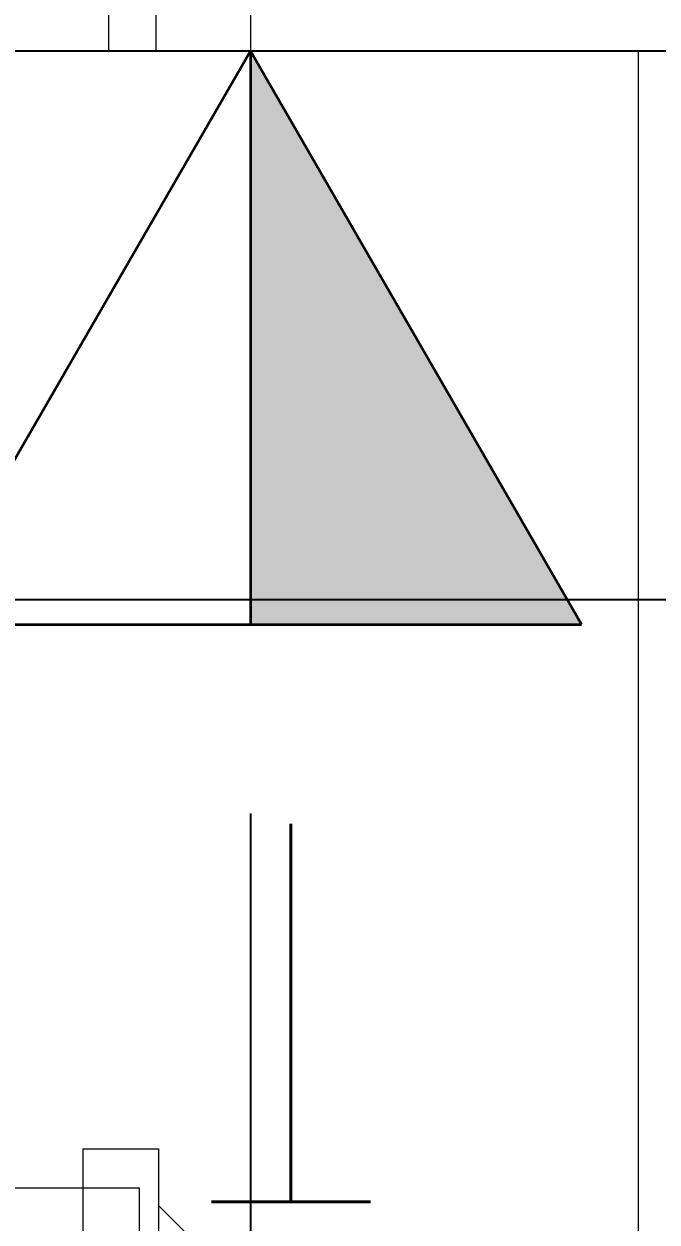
# Model space of a CAD drawing. Extents: x -560814 to 57327, y -29287 to 19916.
# Drawn here: x 40031 to 40366, y -3429 to -2796 of the extents above; entities that cross this region are included whole.
import ezdxf

# ---------------------------------------------------------------- set-up
doc = ezdxf.new("R2010")
doc.units = 0
doc.header["$LTSCALE"] = 0.25
doc.linetypes.add('DASHDOT', pattern=[25.4, 12.7, -6.35, 0, -6.35])
for name, color, linetype, lineweight in [('01-First Floor$0$Aluminum', 251, 'Continuous', 5), ('01-First Floor$0$LOADING', 253, 'Continuous', 5), ('01-First Floor$0$NEW Wall', 166, 'Continuous', 5), ('01-First Floor$0$Walls', 251, 'Continuous', 5), ('E-LITE-CLNG-CNDT', 6, 'DASHDOT', 35), ('T-DATA-DEVC-TYPE', 2, 'Continuous', 25), ('T-DATA-DIM', 251, 'DASHDOT', 25), ('T-DATA-WALL @ 100', 33, 'Continuous', 35)]:
    doc.layers.add(name, color=color, linetype=linetype, lineweight=lineweight)
doc.layers.add('01-First Floor$0$FALSE CEILING', color=251, linetype='Continuous')
doc.styles.add('DC_SIMPLEX', font='SIMPLEX.shx', dxfattribs={"width": 0.7})
doc.dimstyles.new('DevCad-MM', dxfattribs={"dimscale": 0.01, "dimtxt": 2, "dimasz": 2, "dimexe": 1, "dimexo": 1, "dimgap": 0.6, "dimtad": 1, "dimdec": 0, "dimrnd": 10, "dimzin": 1, "dimdsep": 46, "dimtxsty": 'DC_SIMPLEX', "dimblk1": 'OBLIQUE', "dimblk2": 'OBLIQUE', "dimsah": 1, "dimcen": 3, "dimclrd": 256, "dimclre": 256, "dimclrt": 45, "dimadec": 0, "dimazin": 0, "dimtfac": 1, "dimtdec": 0, "dimtix": 1, "dimtmove": 2, "dimatfit": 2, "dimldrblk": 'OBLIQUE', "dimfxl": 1, "dimtolj": 1, "dimtzin": 0, "dimarcsym": 0})

# ---------------------------------------------------------------- blocks, each defined once
blk = doc.blocks.new('*U42')
blk.add_hatch(color=254).paths.add_polyline_path([(1.75, 3.0308), (0.0003, 3.0309), (0, 0)])
blk.add_line((0, 0), (0.0003, 3.0309))
blk.add_lwpolyline([(1.75, 3.0308), (0, 0), (-1.75, 3.0311)], close=True)
at = {"layer": 'T-DATA-DEVC-TYPE', "style": 'DC_SIMPLEX', "width": 0.7, "flags": 8}
blk.add_attdef('DC_TYPE', (2.6822, 5.6339), '', height=2, rotation=360, dxfattribs=at)
blk = doc.blocks.new('01-First Floor$0$ITCWLS1-P')
at = {"layer": '01-First Floor$0$LOADING'}
for p, q in [((-0.26509, 0.43, 0), (-0.30509, 0.43, 0)), ((-0.30509, 0.43, 0), (-0.30509, 0.02, 0)), ((-0.26509, 0.43, 0), (-0.26509, 0.02, 0)), ((-0.197, 0.40939), (-0.295, 0.40939)), ((-0.295, 0.02639), (-0.295, 0.40939)), ((-0.32509, 0.38, 0), (-0.30509, 0.4, 0))]:
    blk.add_line(p, q, dxfattribs=at)
blk = doc.blocks.new('*X521')
at = {"color": 0}
for p, q in [((13, 1), (13, 1)), ((13, 1), (13, 1)), ((13, 1), (13, 1)), ((13, 1), (13, 1)), ((13, 1), (13, 1)), ((13, 1), (13, 1)), ((13, 1), (13, 1)), ((13, 1), (13, 1)), ((13, 1), (13, 1)), ((13, 1), (13, 1)), ((13, 1), (13, 1)), ((13, 1), (13, 1)), ((13, 1), (13, 1)), ((13, 1), (13, 1)), ((13, 1), (13, 1)), ((13, 1), (14, 1)), ((13, 1), (14, 1)), ((13, 1), (14, 1)), ((13, 1), (13, 1)), ((13, 1), (13, 1)), ((13, 1), (13, 1)), ((13, 1), (13, 1)), ((13, 1), (13, 1)), ((13, 1), (13, 1)), ((13, 1), (13, 1)), ((13, 1), (13, 1)), ((13, 1), (13, 1)), ((13, 1), (13, 1)), ((13, 1), (13, 1)), ((13, 1), (13, 1)), ((13, 1), (13, 1)), ((13, 1), (13, 1)), ((13, 1), (13, 1)), ((13, 1), (13, 1)), ((13, 1), (13, 1)), ((13, 1), (13, 1)), ((13, 1), (13, 1)), ((13, 1), (13, 1)), ((13, 1), (13, 1)), ((13, 1), (13, 1)), ((13, 1), (13, 1)), ((13, 1), (13, 1)), ((13, 1), (13, 1)), ((13, 1), (13, 1)), ((13, 1), (13, 1)), ((13, 1), (13, 1)), ((13, 1), (13, 1)), ((13, 1), (13, 1)), ((13, 1), (13, 1)), ((13, 1), (13, 1)), ((13, 1), (13, 1)), ((13, 1), (13, 1)), ((13, 1), (13, 1)), ((13, 1), (13, 1)), ((13, 1), (13, 1)), ((13, 1), (13, 1)), ((13, 1), (13, 1)), ((13, 1), (13, 1)), ((13, 1), (13, 1)), ((13, 1), (13, 1)), ((13, 1), (13, 1)), ((13, 1), (13, 1)), ((13, 1), (13, 1)), ((13, 1), (13, 1)), ((13, 1), (13, 1)), ((13, 1), (13, 1)), ((13, 1), (13, 1)), ((13, 1), (13, 1)), ((13, 1), (13, 1)), ((13, 1), (13, 1)), ((13, 1), (13, 1)), ((13, 1), (13, 1)), ((13, 1), (13, 1)), ((13, 1), (13, 1)), ((13, 1), (13, 1)), ((13, 1), (13, 1)), ((13, 1), (13, 1)), ((13, 1), (13, 1)), ((13, 1), (13, 1)), ((13, 1), (13, 1)), ((13, 1), (13, 1)), ((13, 1), (13, 1)), ((13, 1), (13, 1)), ((13, 1), (13, 1)), ((13, 1), (13, 1)), ((13, 1), (13, 1)), ((13, 1), (13, 1)), ((13, 1), (13, 1)), ((13, 1), (13, 1)), ((13, 1), (13, 1)), ((13, 1), (13, 1)), ((13, 1), (13, 1)), ((13, 1), (13, 1)), ((13, 1), (13, 1)), ((13, 1), (13, 1)), ((13, 1), (13, 1)), ((13, 1), (13, 1)), ((13, 1), (13, 1)), ((13, 1), (13, 1)), ((13, 1), (13, 1)), ((13, 1), (13, 1)), ((13, 1), (13, 1)), ((13, 1), (13, 1)), ((13, 1), (13, 1)), ((13, 1), (13, 1)), ((13, 1), (13, 1)), ((13, 1), (13, 1)), ((13, 1), (13, 1)), ((13, 1), (13, 1)), ((13, 1), (13, 1)), ((13, 1), (13, 1)), ((13, 1), (13, 1)), ((13, 1), (13, 1)), ((13, 1), (13, 1)), ((13, 1), (13, 1)), ((13, 1), (13, 1)), ((13, 1), (13, 1)), ((13, 1), (13, 1)), ((13, 1), (13, 1)), ((13, 1), (13, 1)), ((13, 1), (13, 1)), ((13, 1), (13, 1)), ((13, 1), (13, 1)), ((13, 1), (14, 1)), ((13, 0), (13, 0)), ((13, 0), (13, 0)), ((13, 0), (13, 0)), ((13, 0), (13, 0)), ((13, 0), (13, 0)), ((13, 0), (13, 0)), ((13, 0), (13, 0)), ((13, 0), (13, 0)), ((13, 0), (13, 0)), ((13, 0), (13, 0)), ((13, 0), (13, 0)), ((13, 0), (13, 0)), ((13, 0), (13, 0)), ((13, 0), (13, 0)), ((13, 0), (13, 0)), ((13, 0), (13, 0)), ((13, 0), (13, 0)), ((13, 0), (13, 0)), ((13, 0), (13, 0)), ((13, 0), (13, 0)), ((13, 0), (13, 0)), ((13, 0), (13, 0)), ((13, 0), (13, 0)), ((13, 0), (13, 0)), ((13, 0), (13, 0)), ((13, 0), (13, 0)), ((13, 0), (13, 0)), ((13, 0), (13, 0)), ((13, 0), (13, 0)), ((13, 0), (13, 0)), ((13, 0), (13, 0)), ((13, 0), (13, 0)), ((13, 0), (13, 0)), ((13, 0), (13, 0)), ((13, 0), (13, 0)), ((13, 0), (13, 0)), ((13, 0), (13, 0)), ((13, 0), (13, 0)), ((13, 0), (13, 0)), ((13, 0), (13, 0)), ((13, 0), (13, 0)), ((13, 0), (13, 0)), ((13, 0), (13, 0)), ((13, 0), (13, 0)), ((13, 0), (13, 0)), ((13, 0), (13, 0)), ((13, 0), (13, 0)), ((13, 0), (13, 0)), ((13, 0), (14, 0)), ((13, 0), (14, 0)), ((13, 0), (13, 0)), ((13, 0), (14, 0)), ((14, 1), (14, 1)), ((14, 1), (14, 1)), ((14, 1), (14, 1)), ((14, 1), (14, 1)), ((14, 1), (14, 1)), ((14, 1), (14, 1)), ((14, 1), (14, 1)), ((14, 1), (14, 1)), ((14, 1), (14, 1)), ((14, 1), (14, 1)), ((14, 1), (14, 1)), ((14, 1), (14, 1)), ((14, 1), (14, 1)), ((14, 1), (14, 1)), ((14, 1), (14, 1)), ((14, 1), (14, 1)), ((14, 1), (14, 1)), ((14, 1), (14, 1)), ((14, 1), (14, 1)), ((14, 1), (14, 1)), ((14, 1), (14, 1)), ((14, 1), (14, 1)), ((14, 1), (14, 1)), ((14, 1), (14, 1)), ((14, 1), (14, 1)), ((14, 1), (14, 1)), ((14, 1), (14, 1)), ((14, 1), (14, 1)), ((14, 1), (14, 1)), ((14, 1), (14, 1)), ((14, 1), (14, 1)), ((14, 1), (14, 1)), ((14, 1), (14, 1)), ((14, 1), (14, 1)), ((14, 1), (14, 1)), ((14, 1), (14, 1)), ((14, 1), (14, 1)), ((14, 1), (14, 1)), ((14, 1), (14, 1)), ((14, 1), (14, 1)), ((14, 1), (14, 1)), ((14, 1), (14, 1)), ((14, 1), (14, 1)), ((14, 1), (14, 1)), ((14, 1), (14, 1)), ((14, 1), (14, 1)), ((14, 1), (14, 1)), ((14, 1), (14, 1)), ((14, 1), (14, 1)), ((14, 1), (14, 1)), ((14, 1), (14, 1)), ((14, 1), (14, 1)), ((14, 1), (14, 1)), ((14, 1), (14, 1)), ((14, 1), (14, 1)), ((14, 1), (14, 1)), ((14, 1), (14, 1)), ((14, 1), (14, 1)), ((14, 1), (14, 1)), ((14, 1), (14, 1)), ((14, 1), (14, 1)), ((14, 1), (14, 1)), ((14, 1), (14, 1)), ((14, 1), (14, 1)), ((14, 1), (14, 1)), ((14, 1), (14, 1)), ((14, 1), (14, 1)), ((14, 1), (14, 1)), ((14, 1), (14, 1)), ((14, 1), (14, 1)), ((14, 1), (14, 1)), ((14, 1), (14, 1)), ((14, 1), (14, 1)), ((14, 1), (14, 1)), ((14, 1), (14, 1)), ((14, 1), (14, 1)), ((14, 1), (14, 1)), ((14, 1), (14, 1)), ((14, 1), (14, 1)), ((14, 1), (14, 1)), ((14, 1), (14, 1)), ((14, 1), (14, 1)), ((14, 1), (14, 1)), ((14, 1), (14, 1)), ((14, 1), (14, 1)), ((14, 1), (14, 1)), ((14, 1), (14, 1)), ((14, 1), (14, 1)), ((14, 1), (14, 1)), ((14, 1), (14, 1)), ((14, 1), (14, 1)), ((14, 1), (14, 1)), ((14, 1), (14, 1)), ((14, 1), (14, 1)), ((14, 0), (14, 0)), ((14, 0), (14, 0)), ((14, 0), (14, 0)), ((14, 0), (14, 0)), ((14, 0), (14, 0)), ((14, 0), (14, 0)), ((14, 0), (14, 0)), ((14, 0), (14, 0)), ((14, 0), (14, 0)), ((14, 0), (14, 0)), ((14, 0), (14, 0)), ((14, 0), (14, 0)), ((14, 0), (14, 0)), ((14, 0), (14, 0)), ((14, 0), (14, 0)), ((14, 0), (14, 0)), ((14, 0), (14, 0)), ((14, 0), (14, 0)), ((14, 0), (14, 0)), ((14, 0), (14, 0)), ((14, 0), (14, 0)), ((14, 0), (14, 0)), ((14, 0), (14, 0)), ((14, 0), (14, 0)), ((14, 0), (14, 0)), ((14, 0), (14, 0)), ((14, 0), (14, 0)), ((14, 0), (14, 0)), ((14, 0), (14, 0)), ((14, 0), (14, 0)), ((14, 0), (14, 0)), ((14, 0), (14, 0)), ((14, 0), (14, 0)), ((14, 0), (14, 0)), ((14, 0), (14, 0)), ((14, 0), (14, 0)), ((14, 0), (14, 0)), ((14, 0), (14, 0)), ((14, 0), (14, 0)), ((14, 0), (14, 0)), ((14, 0), (14, 0)), ((14, 0), (14, 0)), ((14, 0), (14, 0)), ((14, 0), (14, 0)), ((14, 0), (14, 0)), ((14, 0), (14, 0)), ((14, 0), (14, 0)), ((14, 0), (14, 0)), ((13, 0), (13, 0)), ((13, 0), (14, 0)), ((13, 0), (13, 0)), ((13, 0), (14, 0)), ((13, 0), (13, 0)), ((13, 0), (14, 0)), ((13, 0), (13, 0)), ((13, 0), (13, 0)), ((13, 0), (13, 0)), ((13, 0), (13, 0)), ((13, 0), (14, 0)), ((13, 0), (13, 0)), ((13, 0), (14, 0)), ((13, 0), (13, 0)), ((13, 0), (14, 0)), ((13, 0), (13, 0)), ((13, 0), (14, 0)), ((13, 0), (13, 0)), ((13, 0), (14, 0)), ((13, 0), (13, 0)), ((13, 0), (14, 0)), ((13, 0), (13, 0)), ((13, 0), (14, 0)), ((13, 0), (13, 0)), ((13, 0), (13, 0)), ((13, 0), (13, 0)), ((13, 0), (14, 0)), ((13, 0), (13, 0)), ((13, 0), (14, 0)), ((13, 0), (13, 0)), ((13, 0), (14, 0)), ((13, 0), (13, 0)), ((13, 0), (14, 0)), ((13, 0), (13, 0)), ((13, 0), (13, 0)), ((13, 0), (13, 0)), ((13, 0), (13, 0)), ((13, 0), (13, 0)), ((13, 0), (13, 0)), ((13, 0), (13, 0)), ((13, 0), (13, 0)), ((13, 0), (13, 0)), ((13, 0), (13, 0)), ((13, 0), (13, 0)), ((13, 0), (13, 0)), ((13, 0), (13, 0)), ((13, 0), (13, 0)), ((13, 0), (13, 0)), ((13, 0), (13, 0)), ((13, 0), (13, 0)), ((13, 0), (13, 0)), ((13, 0), (13, 0)), ((13, 0), (13, 0)), ((13, 0), (13, 0)), ((13, 0), (13, 0)), ((13, 0), (13, 0)), ((13, 0), (13, 0)), ((13, 0), (13, 0)), ((13, 0), (13, 0)), ((13, 0), (13, 0)), ((13, 0), (13, 0)), ((13, 0), (13, 0)), ((13, 0), (13, 0)), ((13, 0), (13, 0)), ((13, -1), (13, -1)), ((13, -1), (13, -1)), ((13, -1), (13, -1)), ((13, -1), (13, -1)), ((13, -1), (13, -1)), ((13, -1), (14, -1)), ((13, -1), (13, -1)), ((14, 0), (14, 0)), ((14, 0), (14, 0)), ((14, 0), (14, 0)), ((14, 0), (14, 0)), ((14, 0), (14, 0)), ((14, 0), (14, 0)), ((14, 0), (14, 0)), ((14, 0), (14, 0)), ((14, 0), (14, 0)), ((14, 0), (14, 0)), ((14, 0), (14, 0)), ((14, 0), (14, 0)), ((14, 0), (14, 0)), ((14, 0), (14, 0)), ((14, 0), (14, 0)), ((13, 0), (14, 0)), ((14, 0), (14, 0)), ((14, 0), (14, 0)), ((14, 0), (14, 0)), ((14, 0), (14, 0)), ((14, 0), (14, 0)), ((14, 0), (14, 0)), ((14, 0), (14, 0)), ((14, 0), (14, 0)), ((14, 0), (14, 0)), ((14, 0), (14, 0)), ((14, 0), (14, 0)), ((14, 0), (14, 0)), ((14, 0), (14, 0)), ((14, 0), (14, 0)), ((14, 0), (14, 0)), ((14, 0), (14, 0)), ((14, 0), (14, 0)), ((14, 0), (14, 0)), ((14, 0), (14, 0)), ((14, 0), (14, 0)), ((14, 0), (14, 0)), ((14, 0), (14, 0)), ((14, 0), (14, 0)), ((14, 0), (14, 0)), ((14, 0), (14, 0)), ((14, 0), (14, 0)), ((14, 0), (14, 0)), ((14, 0), (14, 0)), ((14, 0), (14, 0)), ((14, 0), (14, 0)), ((14, 0), (14, 0)), ((14, 0), (14, 0)), ((14, 0), (14, 0)), ((14, 0), (14, 0)), ((14, -1), (14, -1)), ((14, -1), (14, -1)), ((14, -1), (14, -1)), ((14, -1), (14, -1)), ((14, -1), (14, -1))]:
    blk.add_line(p, q, dxfattribs=at)
blk = doc.blocks.new('*X520')
at = {"color": 0}
for p, q in [((5, 3), (5, 3)), ((5, 3), (5, 3)), ((5, 3), (5, 3)), ((5, 3), (5, 3)), ((5, 3), (5, 3)), ((5, 3), (5, 3)), ((5, 3), (5, 3)), ((5, 3), (5, 3)), ((5, 3), (5, 3)), ((5, 3), (5, 3)), ((5, 3), (5, 3)), ((5, 3), (5, 3)), ((5, 3), (5, 3)), ((5, 3), (5, 3)), ((5, 3), (5, 3)), ((5, 3), (5, 3)), ((5, 3), (5, 3)), ((5, 3), (5, 3)), ((5, 3), (5, 3)), ((5, 3), (5, 3)), ((5, 3), (5, 3)), ((5, 3), (5, 3)), ((5, 3), (5, 3)), ((5, 3), (5, 3)), ((5, 3), (5, 3)), ((5, 3), (5, 3)), ((5, 3), (5, 3)), ((5, 3), (5, 3)), ((5, 3), (5, 3)), ((5, 3), (5, 3)), ((5, 3), (5, 3)), ((5, 3), (5, 3)), ((5, 3), (5, 3)), ((5, 3), (5, 3)), ((5, 3), (5, 3)), ((5, 3), (5, 3)), ((5, 3), (5, 3)), ((5, 3), (5, 3)), ((5, 3), (5, 3)), ((5, 3), (5, 3)), ((5, 3), (5, 3)), ((5, 3), (5, 3)), ((5, 3), (5, 3)), ((5, 3), (5, 3)), ((5, 3), (5, 3)), ((5, 3), (5, 3)), ((5, 3), (5, 3)), ((5, 3), (5, 3)), ((5, 3), (5, 3)), ((5, 3), (5, 3)), ((5, 3), (5, 3)), ((5, 3), (5, 3)), ((5, 3), (5, 3)), ((5, 3), (5, 3)), ((5, 3), (5, 3)), ((5, 3), (5, 3)), ((5, 3), (5, 3)), ((5, 3), (5, 3)), ((5, 3), (5, 3)), ((5, 3), (5, 3)), ((5, 3), (5, 3)), ((5, 3), (5, 3)), ((5, 3), (5, 3)), ((5, 3), (5, 3)), ((5, 3), (5, 3)), ((5, 3), (5, 3)), ((6, 3), (5, 3)), ((5, 3), (5, 3)), ((6, 3), (5, 3)), ((5, 3), (5, 3)), ((6, 3), (5, 3)), ((5, 3), (5, 3)), ((6, 3), (5, 3)), ((5, 3), (5, 3)), ((5, 3), (5, 3)), ((5, 3), (5, 3)), ((5, 3), (5, 3)), ((5, 3), (5, 3)), ((5, 3), (5, 3)), ((5, 3), (5, 3)), ((5, 3), (5, 3)), ((5, 3), (5, 3)), ((5, 3), (5, 3)), ((5, 3), (5, 3)), ((5, 3), (5, 3)), ((5, 3), (5, 3)), ((5, 3), (5, 3)), ((5, 3), (5, 3)), ((5, 3), (5, 3)), ((5, 3), (5, 3)), ((5, 3), (5, 3)), ((5, 3), (5, 3)), ((5, 3), (5, 3)), ((5, 3), (5, 3)), ((5, 3), (5, 3)), ((5, 3), (5, 3)), ((6, 3), (6, 3)), ((6, 3), (6, 3)), ((6, 3), (6, 3)), ((6, 3), (6, 3)), ((6, 3), (6, 3)), ((6, 3), (6, 3)), ((6, 3), (6, 3)), ((6, 3), (6, 3)), ((6, 3), (6, 3)), ((6, 3), (6, 3)), ((6, 3), (6, 3)), ((6, 3), (6, 3)), ((6, 3), (6, 3)), ((6, 3), (6, 3)), ((6, 3), (6, 3)), ((6, 3), (6, 3)), ((6, 3), (6, 3)), ((6, 3), (6, 3)), ((6, 3), (6, 3)), ((6, 3), (6, 3)), ((6, 3), (6, 3)), ((6, 3), (6, 3)), ((6, 3), (6, 3)), ((6, 3), (6, 3)), ((6, 3), (6, 3)), ((6, 3), (6, 3)), ((6, 3), (6, 3)), ((6, 3), (6, 3)), ((6, 3), (6, 3)), ((6, 3), (6, 3)), ((6, 3), (6, 3)), ((6, 3), (6, 3)), ((6, 3), (6, 3)), ((6, 3), (6, 3)), ((6, 3), (6, 3)), ((6, 3), (6, 3)), ((6, 3), (6, 3)), ((6, 3), (6, 3)), ((6, 3), (6, 3)), ((6, 3), (6, 3)), ((6, 3), (6, 3)), ((6, 3), (6, 3)), ((6, 3), (6, 3)), ((6, 3), (6, 3)), ((6, 3), (6, 3)), ((6, 3), (6, 3)), ((6, 3), (6, 3)), ((6, 3), (6, 3)), ((6, 3), (6, 3)), ((6, 3), (6, 3)), ((6, 3), (6, 3)), ((6, 3), (6, 3)), ((6, 3), (6, 3)), ((6, 3), (6, 3)), ((6, 3), (6, 3)), ((6, 3), (6, 3)), ((6, 3), (6, 3)), ((6, 3), (6, 3)), ((6, 3), (6, 3)), ((6, 3), (6, 3)), ((6, 3), (6, 3)), ((6, 3), (6, 3)), ((6, 3), (6, 3)), ((6, 3), (6, 3)), ((6, 3), (6, 3)), ((6, 3), (6, 3)), ((6, 3), (6, 3)), ((6, 3), (6, 3)), ((6, 3), (6, 3)), ((6, 3), (6, 3)), ((6, 3), (6, 3)), ((6, 3), (6, 3)), ((6, 3), (6, 3)), ((6, 3), (6, 3)), ((6, 3), (6, 3)), ((6, 3), (6, 3)), ((6, 3), (6, 3)), ((6, 3), (6, 3)), ((6, 3), (6, 3)), ((6, 3), (6, 3)), ((6, 3), (6, 3)), ((6, 3), (6, 3)), ((6, 3), (6, 3)), ((6, 3), (6, 3)), ((6, 3), (6, 3)), ((6, 3), (6, 3)), ((6, 3), (6, 3)), ((6, 3), (6, 3)), ((6, 3), (6, 3)), ((6, 3), (6, 3)), ((6, 3), (6, 3)), ((6, 3), (6, 3)), ((6, 3), (6, 3)), ((6, 3), (6, 3)), ((6, 3), (6, 3)), ((6, 3), (6, 3)), ((6, 3), (6, 3)), ((6, 3), (6, 3)), ((6, 3), (6, 3)), ((6, 3), (6, 3)), ((6, 3), (6, 3)), ((6, 3), (6, 3)), ((6, 3), (6, 3)), ((6, 3), (6, 3)), ((6, 3), (6, 3)), ((6, 3), (6, 3)), ((6, 3), (6, 3)), ((6, 3), (6, 3)), ((6, 3), (6, 3)), ((6, 3), (6, 3)), ((6, 3), (6, 3)), ((6, 3), (6, 3)), ((6, 3), (6, 3)), ((6, 3), (6, 3)), ((6, 3), (6, 3)), ((6, 3), (6, 3)), ((6, 3), (6, 3)), ((6, 3), (6, 3)), ((6, 3), (6, 3)), ((6, 3), (6, 3)), ((6, 3), (6, 3)), ((6, 3), (6, 3)), ((6, 3), (6, 3)), ((6, 3), (6, 3)), ((6, 3), (6, 3)), ((6, 3), (6, 3)), ((6, 3), (6, 3)), ((6, 3), (6, 3)), ((6, 3), (6, 3)), ((6, 3), (6, 3)), ((6, 3), (6, 3)), ((6, 3), (6, 3)), ((6, 3), (6, 3)), ((6, 3), (6, 3)), ((6, 3), (6, 3)), ((6, 3), (6, 3)), ((6, 3), (6, 3)), ((6, 3), (6, 3)), ((6, 3), (6, 3)), ((6, 3), (6, 3)), ((6, 3), (6, 3)), ((6, 3), (6, 3)), ((6, 3), (6, 3)), ((6, 3), (6, 3)), ((6, 3), (6, 3)), ((6, 3), (6, 3)), ((6, 3), (6, 3)), ((6, 3), (6, 3)), ((6, 3), (6, 3)), ((6, 3), (6, 3)), ((6, 3), (6, 3)), ((6, 3), (6, 3)), ((6, 3), (6, 3)), ((6, 3), (6, 3)), ((6, 3), (6, 3)), ((6, 3), (6, 3)), ((6, 3), (6, 3)), ((6, 3), (6, 3)), ((6, 3), (6, 3)), ((6, 3), (6, 3)), ((6, 3), (6, 3)), ((6, 3), (6, 3)), ((6, 3), (6, 3)), ((6, 3), (6, 3)), ((6, 3), (6, 3)), ((6, 3), (6, 3)), ((6, 3), (6, 3)), ((6, 3), (6, 3)), ((6, 3), (6, 3)), ((6, 3), (6, 3)), ((6, 3), (6, 3)), ((6, 3), (6, 3)), ((6, 3), (6, 3)), ((6, 3), (6, 3)), ((6, 3), (6, 3)), ((6, 3), (6, 3)), ((6, 3), (6, 3)), ((6, 3), (6, 3)), ((6, 3), (6, 3)), ((6, 3), (6, 3)), ((6, 3), (6, 3)), ((6, 3), (6, 3)), ((6, 3), (6, 3)), ((6, 3), (6, 3)), ((6, 3), (6, 3)), ((6, 3), (6, 3)), ((6, 3), (6, 3)), ((6, 3), (6, 3)), ((6, 3), (6, 3)), ((6, 3), (6, 3)), ((6, 3), (6, 3)), ((6, 3), (6, 3)), ((6, 3), (6, 3)), ((6, 3), (6, 3)), ((6, 3), (6, 3)), ((6, 3), (6, 3)), ((6, 3), (6, 3)), ((6, 3), (6, 3)), ((6, 3), (6, 3)), ((6, 3), (6, 3)), ((6, 3), (6, 3)), ((6, 3), (6, 3)), ((6, 3), (6, 3)), ((6, 3), (6, 3)), ((6, 3), (5, 3)), ((6, 3), (5, 3)), ((6, 3), (5, 3)), ((6, 3), (5, 3)), ((6, 3), (5, 3)), ((6, 3), (6, 3)), ((6, 3), (6, 3)), ((6, 3), (6, 3)), ((6, 3), (6, 3)), ((6, 3), (6, 3)), ((6, 3), (6, 3)), ((6, 3), (6, 3)), ((6, 3), (6, 3)), ((6, 3), (6, 3)), ((6, 3), (6, 3)), ((6, 3), (6, 3)), ((6, 3), (6, 3)), ((6, 3), (6, 3)), ((6, 3), (6, 3)), ((6, 3), (6, 3)), ((6, 3), (6, 3)), ((6, 3), (6, 3)), ((6, 3), (6, 3)), ((6, 3), (6, 3)), ((6, 3), (6, 3)), ((6, 3), (6, 3)), ((6, 3), (6, 3)), ((6, 3), (6, 3)), ((6, 3), (6, 3)), ((6, 3), (6, 3)), ((6, 3), (6, 3)), ((6, 3), (6, 3)), ((6, 3), (6, 3)), ((6, 3), (6, 3)), ((6, 3), (6, 3)), ((6, 3), (6, 3)), ((6, 3), (6, 3)), ((6, 3), (6, 3)), ((6, 3), (6, 3)), ((6, 3), (6, 3)), ((6, 3), (6, 3)), ((6, 3), (6, 3)), ((6, 3), (6, 3)), ((6, 3), (6, 3)), ((6, 3), (6, 3)), ((6, 3), (6, 3)), ((6, 3), (6, 3)), ((6, 3), (6, 3)), ((6, 3), (6, 3)), ((6, 3), (6, 3)), ((6, 3), (6, 3)), ((6, 3), (6, 3)), ((6, 3), (6, 3)), ((6, 3), (6, 3)), ((6, 3), (6, 3)), ((6, 3), (6, 3)), ((6, 3), (6, 3)), ((6, 3), (6, 3)), ((6, 3), (6, 3)), ((6, 3), (6, 3)), ((6, 3), (6, 3)), ((6, 3), (6, 3)), ((6, 3), (6, 3)), ((6, 3), (6, 3)), ((6, 3), (6, 3)), ((6, 3), (6, 3)), ((6, 3), (6, 3)), ((6, 3), (6, 3)), ((6, 3), (6, 3)), ((6, 3), (6, 3)), ((6, 3), (6, 3)), ((6, 3), (6, 3)), ((6, 3), (6, 3)), ((6, 3), (6, 3)), ((6, 3), (6, 3)), ((6, 3), (6, 3)), ((6, 3), (6, 3)), ((6, 3), (6, 3)), ((6, 3), (6, 3)), ((6, 3), (6, 3)), ((6, 3), (6, 3)), ((6, 3), (6, 3)), ((6, 3), (6, 3)), ((6, 3), (6, 3)), ((6, 3), (6, 3)), ((6, 3), (6, 3)), ((6, 3), (6, 3)), ((6, 3), (6, 3)), ((6, 3), (6, 3)), ((6, 3), (6, 3)), ((6, 3), (6, 3)), ((6, 3), (6, 3)), ((6, 3), (6, 3)), ((6, 3), (6, 3)), ((6, 3), (6, 3)), ((6, 3), (6, 3)), ((6, 3), (6, 3)), ((6, 3), (6, 3)), ((6, 3), (6, 3)), ((6, 3), (6, 3)), ((6, 3), (6, 3)), ((6, 3), (6, 3)), ((6, 3), (6, 3)), ((6, 3), (6, 3)), ((6, 3), (6, 3)), ((6, 3), (6, 3)), ((6, 3), (6, 3)), ((6, 3), (6, 3)), ((6, 3), (6, 3)), ((6, 3), (6, 3)), ((6, 3), (6, 3)), ((6, 3), (6, 3)), ((6, 3), (6, 3)), ((6, 3), (6, 3)), ((6, 3), (6, 3)), ((6, 3), (6, 3)), ((6, 3), (6, 3)), ((6, 3), (6, 3)), ((6, 3), (6, 3)), ((6, 3), (6, 3)), ((6, 3), (6, 3)), ((6, 3), (6, 3)), ((6, 3), (6, 3)), ((6, 3), (6, 3)), ((6, 3), (6, 3)), ((6, 3), (6, 3)), ((6, 3), (6, 3)), ((6, 3), (6, 3)), ((6, 3), (6, 3)), ((6, 3), (6, 3)), ((6, 3), (6, 3)), ((6, 3), (6, 3)), ((6, 3), (6, 3)), ((6, 3), (6, 3)), ((6, 3), (6, 3)), ((6, 3), (6, 3)), ((6, 3), (6, 3)), ((6, 3), (6, 3)), ((6, 3), (6, 3)), ((6, 3), (6, 3)), ((6, 3), (6, 3)), ((6, 3), (6, 3)), ((6, 3), (6, 3)), ((6, 3), (6, 3)), ((6, 3), (6, 3)), ((6, 3), (6, 3)), ((6, 3), (6, 3)), ((6, 3), (6, 3)), ((6, 3), (6, 3)), ((6, 3), (6, 3)), ((6, 3), (6, 3)), ((6, 3), (6, 3)), ((6, 3), (6, 3)), ((6, 3), (6, 3)), ((6, 3), (6, 3)), ((6, 3), (6, 3)), ((6, 3), (6, 3)), ((6, 3), (6, 3)), ((6, 3), (6, 3)), ((6, 3), (6, 3)), ((6, 3), (6, 3)), ((6, 3), (6, 3)), ((6, 3), (6, 3)), ((6, 3), (6, 3)), ((6, 3), (6, 3)), ((6, 3), (6, 3)), ((6, 3), (6, 3)), ((6, 3), (6, 3)), ((6, 3), (6, 3)), ((6, 3), (6, 3)), ((6, 3), (6, 3)), ((6, 3), (6, 3)), ((6, 3), (6, 3)), ((6, 3), (6, 3)), ((6, 3), (6, 3)), ((6, 3), (6, 3)), ((6, 3), (6, 3)), ((6, 3), (6, 3)), ((6, 3), (6, 3)), ((6, 3), (6, 3)), ((6, 3), (6, 3)), ((6, 3), (6, 3)), ((6, 3), (6, 3)), ((6, 3), (6, 3)), ((6, 3), (6, 3)), ((6, 3), (6, 3)), ((6, 3), (6, 3)), ((6, 3), (6, 3)), ((6, 3), (6, 3)), ((6, 3), (6, 3)), ((6, 3), (6, 3)), ((6, 3), (6, 3)), ((6, 3), (6, 3)), ((6, 3), (6, 3)), ((6, 3), (6, 3)), ((6, 3), (6, 3)), ((6, 3), (6, 3)), ((6, 3), (6, 3)), ((6, 3), (6, 3)), ((6, 3), (6, 3)), ((6, 3), (6, 3)), ((6, 3), (6, 3)), ((6, 3), (6, 3)), ((6, 3), (6, 3)), ((6, 3), (6, 3)), ((6, 3), (6, 3)), ((6, 3), (6, 3)), ((6, 3), (6, 3)), ((6, 3), (6, 3)), ((6, 3), (6, 3)), ((6, 3), (6, 3)), ((6, 3), (6, 3)), ((6, 3), (6, 3)), ((6, 3), (6, 3)), ((6, 3), (6, 3)), ((6, 3), (6, 3)), ((6, 3), (6, 3)), ((6, 3), (6, 3)), ((6, 3), (6, 3)), ((6, 3), (6, 3)), ((6, 3), (6, 3)), ((6, 3), (6, 3)), ((6, 3), (6, 3)), ((6, 3), (6, 3)), ((6, 3), (6, 3)), ((6, 3), (6, 3)), ((6, 3), (6, 3)), ((6, 3), (6, 3)), ((6, 3), (6, 3)), ((6, 3), (6, 3)), ((6, 3), (6, 3)), ((6, 3), (6, 3)), ((6, 3), (6, 3)), ((6, 3), (6, 3)), ((6, 3), (6, 3)), ((6, 3), (6, 3)), ((6, 3), (6, 3)), ((6, 3), (6, 3)), ((6, 3), (6, 3)), ((6, 3), (6, 3)), ((6, 3), (6, 3)), ((6, 3), (6, 3)), ((6, 3), (6, 3)), ((6, 3), (6, 3)), ((6, 3), (6, 3)), ((6, 3), (6, 3)), ((6, 3), (6, 3)), ((6, 3), (6, 3)), ((6, 3), (6, 3)), ((6, 3), (6, 3)), ((6, 3), (6, 3)), ((6, 3), (6, 3)), ((6, 3), (6, 3)), ((6, 3), (6, 3)), ((6, 3), (6, 3)), ((6, 3), (6, 3)), ((6, 3), (6, 3)), ((6, 3), (6, 3)), ((6, 3), (6, 3)), ((6, 3), (6, 3)), ((6, 3), (6, 3)), ((6, 3), (6, 3)), ((6, 3), (6, 3)), ((6, 3), (6, 3)), ((6, 3), (6, 3)), ((6, 3), (6, 3)), ((6, 3), (6, 3)), ((6, 3), (6, 3)), ((6, 3), (6, 3)), ((6, 3), (6, 3)), ((6, 3), (6, 3)), ((6, 3), (6, 3)), ((6, 3), (6, 3)), ((6, 3), (6, 3)), ((6, 3), (6, 3)), ((6, 3), (6, 3)), ((6, 3), (6, 3)), ((6, 3), (6, 3)), ((6, 3), (6, 3)), ((6, 3), (6, 3)), ((6, 3), (6, 3)), ((6, 3), (6, 3)), ((6, 3), (6, 3)), ((6, 3), (6, 3)), ((6, 3), (6, 3)), ((6, 3), (6, 3)), ((6, 3), (6, 3)), ((6, 3), (6, 3)), ((6, 3), (6, 3)), ((6, 3), (6, 3)), ((6, 3), (6, 3)), ((6, 3), (6, 3)), ((6, 3), (6, 3)), ((6, 3), (6, 3)), ((6, 3), (6, 3)), ((6, 3), (6, 3)), ((6, 3), (6, 3)), ((6, 3), (6, 3)), ((6, 3), (6, 3)), ((6, 3), (6, 3)), ((6, 3), (6, 3)), ((6, 3), (6, 3)), ((6, 3), (6, 3)), ((6, 3), (6, 3)), ((6, 3), (6, 3)), ((6, 3), (6, 3)), ((6, 3), (6, 3)), ((6, 3), (6, 3)), ((6, 3), (6, 3)), ((6, 3), (6, 3)), ((6, 3), (6, 3)), ((6, 3), (6, 3)), ((6, 3), (6, 3)), ((6, 3), (6, 3)), ((6, 3), (6, 3)), ((6, 3), (6, 3)), ((6, 3), (6, 3)), ((6, 3), (6, 3)), ((6, 3), (6, 3)), ((6, 3), (6, 3)), ((6, 3), (6, 3)), ((6, 3), (6, 3))]:
    blk.add_line(p, q, dxfattribs=at)
blk = doc.blocks.new('01-First Floor$0$GF21043-P')
at = {"color": 0}
for p, q in [((0.8, 0.75), (-0.8, 0.75)), ((0.8, 0), (0.8, 0.75))]:
    blk.add_line(p, q, dxfattribs=at)
for points in [[(0.8, 0.75), (0.8, 0.75), (0.8, 0.75), (0.8, 0.75), (0.8, 0.75), (0.8, 0.75), (0.8, 0.75), (0.8, 0.75), (0.8, 0.75), (0.8, 0.75), (0.8, 0.75), (0.8, 0.75), (0.8, 0.75), (0.8, 0.75), (0.8, 0.75), (0.8, 0.75), (0.8, 0.75), (0.8, 0.75), (0.8, 0.75), (0.8, 0.75), (0.8, 0.75), (0.8, 0.75), (0.8, 0.75), (0.8, 0.75), (0.8, 0.75), (0.8, 0.75), (0.8, 0.75), (0.8, 0.75), (0.8, 0.75), (0.8, 0.75), (0.8, 0.75), (0.8, 0.75), (0.8, 0.75), (0.8, 0.75), (0.8, 0.75), (0.8, 0.75), (0.8, 0.75), (0.8, 0.75), (0.8, 0.75), (0.8, 0.75), (0.8, 0.75), (0.8, 0.75), (0.8, 0.75), (0.8, 0.75), (0.8, 0.75), (0.8, 0.75), (0.8, 0.75), (0.8, 0.75), (0.8, 0.75), (0.8, 0.75), (0.8, 0.75), (0.8, 0.75), (0.8, 0.75), (0.8, 0.75), (0.8, 0.75), (0.8, 0.75), (0.8, 0.75), (0.8, 0.75), (0.8, 0.75), (0.8, 0.75), (0.8, 0.75), (0.8, 0.75), (0.8, 0.75), (0.8, 0.75), (0.8, 0.75), (0.8, 0.75), (0.8, 0.75), (0.8, 0.75), (0.8, 0.75), (0.8, 0.75), (0.8, 0.75), (0.8, 0.75), (0.8, 0.75), (0.8, 0.75), (0.8, 0.75), (0.8, 0.75), (0.8, 0.75), (0.8, 0.75), (0.8, 0.75), (0.8, 0.75), (0.8, 0.75), (0.8, 0.75), (0.8, 0.75), (0.8, 0.75), (0.8, 0.75), (0.8, 0.75), (0.8, 0.75), (0.8, 0.75), (0.8, 0.75), (0.8, 0.75), (0.8, 0.75), (0.8, 0.75), (0.8, 0.75), (0.8, 0.75), (0.8, 0.75), (0.8, 0.75), (0.8, 0.75), (0.8, 0.75), (0.8, 0.75), (0.8, 0.75), (0.8, 0.75), (0.8, 0.75), (0.8, 0.75), (0.8, 0.75), (0.8, 0.75), (0.8, 0.75), (0.8, 0.75), (0.8, 0.75), (0.8, 0.75), (0.8, 0.75), (0.8, 0.75), (0.8, 0.75), (0.8, 0.75), (0.8, 0.75), (0.8, 0.75), (0.8, 0.75), (0.8, 0.75), (0.8, 0.75), (0.8, 0.75), (0.8, 0.75), (0.8, 0.75), (0.8, 0.75), (0.8, 0.75), (0.8, 0.75), (0.8, 0.75), (0.8, 0.75), (0.8, 0.75), (0.8, 0.75), (0.8, 0.75), (0.8, 0.75), (0.8, 0.75), (0.8, 0.75), (0.8, 0.75), (0.8, 0.75), (0.8, 0.75), (0.8, 0.75), (0.8, 0.75), (0.8, 0.75), (0.8, 0.75), (0.8, 0.75), (0.8, 0.75), (0.8, 0.75), (0.8, 0.75), (0.8, 0.75), (0.8, 0.75), (0.8, 0.75), (0.8, 0.75), (0.8, 0.75), (0.8, 0.75), (0.8, 0.75), (0.8, 0.75), (0.8, 0.75), (0.8, 0.75), (0.8, 0.75), (0.8, 0.75), (0.8, 0.75), (0.8, 0.75), (0.8, 0.75), (0.8, 0.75), (0.8, 0.75), (0.8, 0.75), (0.8, 0.75), (0.8, 0.75), (0.8, 0.75), (0.8, 0.75), (0.8, 0.75), (0.8, 0.75), (0.8, 0.75), (0.8, 0.75), (0.8, 0.75), (0.8, 0.75), (0.8, 0.75), (0.8, 0.75), (0.8, 0.75), (0.8, 0.75), (0.8, 0.75), (0.8, 0.75), (0.8, 0.75), (0.8, 0.75), (0.8, 0.75), (0.8, 0.75), (0.8, 0.75), (0.8, 0.75), (0.8, 0.75), (0.8, 0.75), (0.8, 0.75), (0.8, 0.75), (0.8, 0.75), (0.8, 0.75), (0.8, 0.75), (0.8, 0.75), (0.8, 0.75), (0.8, 0.75), (0.8, 0.75), (0.8, 0.75), (0.8, 0.75), (0.8, 0.75), (0.8, 0.75), (0.8, 0.75), (0.8, 0.75), (0.8, 0.75), (0.8, 0.75), (0.8, 0.75), (0.8, 0.75), (0.8, 0.75), (0.8, 0.75), (0.8, 0.75), (0.8, 0.75), (0.8, 0.75), (0.8, 0.75), (0.8, 0.75), (0.8, 0.75), (0.8, 0.75), (0.8, 0.75), (0.8, 0.75), (0.8, 0.75), (0.8, 0.75), (0.8, 0.75), (0.8, 0.75), (0.8, 0.75), (0.8, 0.75), (0.8, 0.75), (0.8, 0.75), (0.8, 0.75), (0.8, 0.75), (0.8, 0.75), (0.8, 0.75), (0.8, 0.75), (0.8, 0.75), (0.8, 0.75), (0.8, 0.75), (0.8, 0.75), (0.8, 0.75), (0.8, 0.75), (0.8, 0.75), (0.8, 0.75), (0.8, 0.75), (0.8, 0.75), (0.8, 0.75), (0.8, 0.75), (0.8, 0.75), (0.8, 0.75), (0.8, 0.75), (0.8, 0.75), (0.8, 0.75), (0.8, 0.75), (0.8, 0.75), (0.8, 0.75), (0.8, 0.75), (0.8, 0.75), (0.8, 0.75), (0.8, 0.75), (0.8, 0.75), (0.8, 0.75), (0.8, 0.75), (0.8, 0.75), (0.8, 0.75), (0.8, 0.75), (0.8, 0.75), (0.8, 0.75), (0.8, 0.75), (0.8, 0.75), (0.8, 0.75), (0.8, 0.75), (0.8, 0.75), (0.8, 0.75), (0.8, 0.75), (0.8, 0.75), (0.8, 0.75), (0.8, 0.75), (0.8, 0.75), (0.8, 0.75), (0.8, 0.75), (0.8, 0.75), (0.8, 0.75), (0.8, 0.75), (0.8, 0.75)], [(0.8, 0.75), (0.8, 0.75), (0.8, 0.75), (0.8, 0.75), (0.8, 0.75), (0.8, 0.75), (0.8, 0.75), (0.8, 0.75), (0.8, 0.75), (0.8, 0.75), (0.8, 0.75), (0.8, 0.75), (0.8, 0.75), (0.8, 0.75), (0.8, 0.75), (0.8, 0.75), (0.8, 0.75), (0.8, 0.75), (0.8, 0.75), (0.8, 0.75), (0.8, 0.75), (0.8, 0.75), (0.8, 0.75), (0.8, 0.75), (0.8, 0.75), (0.8, 0.75), (0.8, 0.75), (0.8, 0.75), (0.8, 0.75), (0.8, 0.75), (0.8, 0.75), (0.8, 0.75), (0.8, 0.75), (0.8, 0.75), (0.8, 0.75), (0.8, 0.75), (0.8, 0.75), (0.8, 0.75), (0.8, 0.75), (0.8, 0.75), (0.8, 0.75), (0.8, 0.75), (0.8, 0.75), (0.8, 0.75), (0.8, 0.75), (0.8, 0.75), (0.8, 0.75), (0.8, 0.75), (0.8, 0.75), (0.8, 0.75), (0.8, 0.75), (0.8, 0.75), (0.8, 0.75), (0.8, 0.75), (0.8, 0.75), (0.8, 0.75), (0.8, 0.75), (0.8, 0.75), (0.8, 0.75), (0.8, 0.75), (0.8, 0.75), (0.8, 0.75), (0.8, 0.75), (0.8, 0.75), (0.8, 0.75), (0.8, 0.75), (0.8, 0.75), (0.8, 0.75), (0.8, 0.75), (0.8, 0.75), (0.8, 0.75), (0.8, 0.75), (0.8, 0.75), (0.8, 0.75), (0.8, 0.75), (0.8, 0.75), (0.8, 0.75), (0.8, 0.75), (0.8, 0.75), (0.8, 0.75), (0.8, 0.75), (0.8, 0.75), (0.8, 0.75), (0.8, 0.75), (0.8, 0.75), (0.8, 0.75), (0.8, 0.75), (0.8, 0.75), (0.8, 0.75), (0.8, 0.75), (0.8, 0.75), (0.8, 0.75), (0.8, 0.75), (0.8, 0.75), (0.8, 0.75), (0.8, 0.75), (0.8, 0.75), (0.8, 0.75), (0.8, 0.75), (0.8, 0.75), (0.8, 0.75), (0.8, 0.75), (0.8, 0.75), (0.8, 0.75), (0.8, 0.75), (0.8, 0.75), (0.8, 0.75), (0.8, 0.75), (0.8, 0.75), (0.8, 0.75), (0.8, 0.75), (0.8, 0.75), (0.8, 0.75), (0.8, 0.75), (0.8, 0.75), (0.8, 0.75), (0.8, 0.75), (0.8, 0.75), (0.8, 0.75), (0.8, 0.75), (0.8, 0.75), (0.8, 0.75), (0.8, 0.75), (0.8, 0.75), (0.8, 0.75), (0.8, 0.75), (0.8, 0.75), (0.8, 0.75), (0.8, 0.75), (0.8, 0.75), (0.8, 0.75), (0.8, 0.75), (0.8, 0.75), (0.8, 0.75), (0.8, 0.75), (0.8, 0.75), (0.8, 0.75), (0.8, 0.75), (0.8, 0.75), (0.8, 0.75), (0.8, 0.75), (0.8, 0.75), (0.8, 0.75), (0.8, 0.75), (0.8, 0.75), (0.8, 0.75), (0.8, 0.75), (0.8, 0.75), (0.8, 0.75), (0.8, 0.75), (0.8, 0.75), (0.8, 0.75), (0.8, 0.75), (0.8, 0.75), (0.8, 0.75), (0.8, 0.75), (0.8, 0.75), (0.8, 0.75), (0.8, 0.75), (0.8, 0.75), (0.8, 0.75), (0.8, 0.75), (0.8, 0.75), (0.8, 0.75), (0.8, 0.75), (0.8, 0.75), (0.8, 0.75), (0.8, 0.75), (0.8, 0.75), (0.8, 0.75), (0.8, 0.75), (0.8, 0.75), (0.8, 0.75), (0.8, 0.75), (0.8, 0.75), (0.8, 0.75), (0.8, 0.75), (0.8, 0.75), (0.8, 0.75), (0.8, 0.75), (0.8, 0.75), (0.8, 0.75), (0.8, 0.75), (0.8, 0.75), (0.8, 0.75), (0.8, 0.75), (0.8, 0.75), (0.8, 0.75), (0.8, 0.75), (0.8, 0.75), (0.8, 0.75), (0.8, 0.75), (0.8, 0.75), (0.8, 0.75), (0.8, 0.75), (0.8, 0.75), (0.8, 0.75), (0.8, 0.75), (0.8, 0.75), (0.8, 0.75), (0.8, 0.75), (0.8, 0.75), (0.8, 0.75), (0.8, 0.75), (0.8, 0.75), (0.8, 0.75), (0.8, 0.75), (0.8, 0.75), (0.8, 0.75), (0.8, 0.75), (0.8, 0.75), (0.8, 0.75), (0.8, 0.75), (0.8, 0.75), (0.8, 0.75), (0.8, 0.75), (0.8, 0.75), (0.8, 0.75), (0.8, 0.75)], [(0.8, 0.75), (0.8, 0.75), (0.8, 0.75), (0.8, 0.75), (0.8, 0.75), (0.8, 0.75), (0.8, 0.75), (0.8, 0.75), (0.8, 0.75), (0.8, 0.75), (0.8, 0.75), (0.8, 0.75), (0.8, 0.75), (0.8, 0.75), (0.8, 0.75), (0.8, 0.75), (0.8, 0.75), (0.8, 0.75), (0.8, 0.75), (0.8, 0.75), (0.8, 0.75), (0.8, 0.75), (0.8, 0.75), (0.8, 0.75), (0.8, 0.75), (0.8, 0.75), (0.8, 0.75), (0.8, 0.75), (0.8, 0.75), (0.8, 0.75), (0.8, 0.75), (0.8, 0.75), (0.8, 0.75), (0.8, 0.75), (0.8, 0.75), (0.8, 0.75), (0.8, 0.75), (0.8, 0.75), (0.8, 0.75), (0.8, 0.75), (0.8, 0.75), (0.8, 0.75), (0.8, 0.75), (0.8, 0.75), (0.8, 0.75), (0.8, 0.75), (0.8, 0.75), (0.8, 0.75), (0.8, 0.75), (0.8, 0.75), (0.8, 0.75), (0.8, 0.75), (0.8, 0.75), (0.8, 0.75), (0.8, 0.75), (0.8, 0.75), (0.8, 0.75), (0.8, 0.75), (0.8, 0.75), (0.8, 0.75), (0.8, 0.75), (0.8, 0.75), (0.8, 0.75), (0.8, 0.75), (0.8, 0.75), (0.8, 0.75), (0.8, 0.75), (0.8, 0.75), (0.8, 0.75), (0.8, 0.75), (0.8, 0.75), (0.8, 0.75), (0.8, 0.75), (0.8, 0.75), (0.8, 0.75), (0.8, 0.75), (0.8, 0.75), (0.8, 0.75), (0.8, 0.75), (0.8, 0.75), (0.8, 0.75), (0.8, 0.75), (0.8, 0.75), (0.8, 0.75), (0.8, 0.75), (0.8, 0.75), (0.8, 0.75), (0.8, 0.75), (0.8, 0.75), (0.8, 0.75), (0.8, 0.75), (0.8, 0.75), (0.8, 0.75), (0.8, 0.75), (0.8, 0.75), (0.8, 0.75), (0.8, 0.75), (0.8, 0.75), (0.8, 0.75), (0.8, 0.75), (0.8, 0.75), (0.8, 0.75), (0.8, 0.75), (0.8, 0.75), (0.8, 0.75), (0.8, 0.75), (0.8, 0.75), (0.8, 0.75), (0.8, 0.75), (0.8, 0.75), (0.8, 0.75), (0.8, 0.75), (0.8, 0.75), (0.8, 0.75), (0.8, 0.75), (0.8, 0.75), (0.8, 0.75), (0.8, 0.75), (0.8, 0.75), (0.8, 0.75), (0.8, 0.75), (0.8, 0.75), (0.8, 0.75), (0.8, 0.75), (0.8, 0.75), (0.8, 0.75), (0.8, 0.75), (0.8, 0.75), (0.8, 0.75), (0.8, 0.75), (0.8, 0.75), (0.8, 0.75), (0.8, 0.75), (0.8, 0.75), (0.8, 0.75), (0.8, 0.75), (0.8, 0.75), (0.8, 0.75), (0.8, 0.75), (0.8, 0.75), (0.8, 0.75), (0.8, 0.75), (0.8, 0.75), (0.8, 0.75), (0.8, 0.75), (0.8, 0.75), (0.8, 0.75), (0.8, 0.75), (0.8, 0.75), (0.8, 0.75), (0.8, 0.75), (0.8, 0.75), (0.8, 0.75), (0.8, 0.75), (0.8, 0.75), (0.8, 0.75), (0.8, 0.75), (0.8, 0.75), (0.8, 0.75), (0.8, 0.75), (0.8, 0.75), (0.8, 0.75), (0.8, 0.75), (0.8, 0.75), (0.8, 0.75), (0.8, 0.75), (0.8, 0.75), (0.8, 0.75), (0.8, 0.75), (0.8, 0.75), (0.8, 0.75), (0.8, 0.75), (0.8, 0.75), (0.8, 0.75), (0.8, 0.75), (0.8, 0.75), (0.8, 0.75), (0.8, 0.75), (0.8, 0.75), (0.8, 0.75), (0.8, 0.75), (0.8, 0.75), (0.8, 0.75), (0.8, 0.75), (0.8, 0.75), (0.8, 0.75), (0.8, 0.75), (0.8, 0.75), (0.8, 0.75), (0.8, 0.75), (0.8, 0.75), (0.8, 0.75), (0.8, 0.75), (0.8, 0.75), (0.8, 0.75), (0.8, 0.75), (0.8, 0.75), (0.8, 0.75), (0.8, 0.75), (0.8, 0.75), (0.8, 0.75), (0.8, 0.75), (0.8, 0.75), (0.8, 0.75), (0.8, 0.75), (0.8, 0.75), (0.8, 0.75), (0.8, 0.75), (0.8, 0.75), (0.8, 0.75), (0.8, 0.75), (0.8, 0.75), (0.8, 0.75), (0.8, 0.75)]]:
    blk.add_lwpolyline(points, close=True, dxfattribs=at)
at = {"layer": '01-First Floor$0$NEW Wall', "color": 0, "linetype": 'Continuous'}
for points in [[(0.8, 0.75), (0.8, 0.75), (0.8, 0.75), (0.8, 0.75), (0.8, 0.75), (0.8, 0.75), (0.8, 0.75), (0.8, 0.75), (0.8, 0.75), (0.8, 0.75)], [(0.8, 0.75), (0.8, 0.75), (0.8, 0.75), (0.8, 0.75), (0.8, 0.75), (0.8, 0.75), (0.8, 0.75), (0.8, 0.75), (0.8, 0.75)], [(0.8, 0.75), (0.8, 0.75), (0.8, 0.75), (0.8, 0.75), (0.8, 0.75), (0.8, 0.75), (0.8, 0.75), (0.8, 0.75), (0.8, 0.75), (0.8, 0.75), (0.8, 0.75), (0.8, 0.75), (0.8, 0.75), (0.8, 0.75), (0.8, 0.75), (0.8, 0.75), (0.8, 0.75), (0.8, 0.75)], [(0.8, 0.75), (0.8, 0.75), (0.8, 0.75), (0.8, 0.75), (0.8, 0.75), (0.8, 0.75), (0.8, 0.75)], [(0.8, 0.75), (0.8, 0.75), (0.8, 0.75), (0.8, 0.75), (0.8, 0.75), (0.8, 0.75), (0.8, 0.75), (0.8, 0.75), (0.8, 0.75), (0.8, 0.75), (0.8, 0.75), (0.8, 0.75), (0.8, 0.75), (0.8, 0.75), (0.8, 0.75)], [(0.8, 0.75), (0.8, 0.75), (0.8, 0.75), (0.8, 0.75), (0.8, 0.75), (0.8, 0.75), (0.8, 0.75), (0.8, 0.75), (0.8, 0.75), (0.8, 0.75)], [(0.8, 0.75), (0.8, 0.75), (0.8, 0.75), (0.8, 0.75), (0.8, 0.75), (0.8, 0.75), (0.8, 0.75), (0.8, 0.75), (0.8, 0.75), (0.8, 0.75), (0.8, 0.75), (0.8, 0.75)], [(0.8, 0.75), (0.8, 0.75), (0.8, 0.75), (0.8, 0.75), (0.8, 0.75), (0.8, 0.75), (0.8, 0.75), (0.8, 0.75), (0.8, 0.75), (0.8, 0.75)], [(0.8, 0.75), (0.8, 0.75), (0.8, 0.75), (0.8, 0.75), (0.8, 0.75), (0.8, 0.75), (0.8, 0.75), (0.8, 0.75), (0.8, 0.75), (0.8, 0.75)], [(0.8, 0.75), (0.8, 0.75), (0.8, 0.75), (0.8, 0.75), (0.8, 0.75), (0.8, 0.75), (0.8, 0.75), (0.8, 0.75)], [(0.8, 0.75), (0.8, 0.75), (0.8, 0.75), (0.8, 0.75), (0.8, 0.75), (0.8, 0.75), (0.8, 0.75), (0.8, 0.75), (0.8, 0.75), (0.8, 0.75), (0.8, 0.75), (0.8, 0.75), (0.8, 0.75), (0.8, 0.75), (0.8, 0.75), (0.8, 0.75), (0.8, 0.75), (0.8, 0.75), (0.8, 0.75), (0.8, 0.75), (0.8, 0.75), (0.8, 0.75), (0.8, 0.75), (0.8, 0.75), (0.8, 0.75), (0.8, 0.75), (0.8, 0.75), (0.8, 0.75), (0.8, 0.75), (0.8, 0.75), (0.8, 0.75), (0.8, 0.75), (0.8, 0.75), (0.8, 0.75), (0.8, 0.75), (0.8, 0.75), (0.8, 0.75), (0.8, 0.75), (0.8, 0.75), (0.8, 0.75), (0.8, 0.75), (0.8, 0.75), (0.8, 0.75), (0.8, 0.75), (0.8, 0.75), (0.8, 0.75), (0.8, 0.75), (0.8, 0.75), (0.8, 0.75), (0.8, 0.75), (0.8, 0.75), (0.8, 0.75), (0.8, 0.75), (0.8, 0.75), (0.8, 0.75), (0.8, 0.75), (0.8, 0.75), (0.8, 0.75), (0.8, 0.75), (0.8, 0.75), (0.8, 0.75), (0.8, 0.75), (0.8, 0.75), (0.8, 0.75), (0.8, 0.75), (0.8, 0.75), (0.8, 0.75), (0.8, 0.75), (0.8, 0.75), (0.8, 0.75), (0.8, 0.75), (0.8, 0.75), (0.8, 0.75), (0.8, 0.75), (0.8, 0.75), (0.8, 0.75), (0.8, 0.75), (0.8, 0.75), (0.8, 0.75), (0.8, 0.75), (0.8, 0.75), (0.8, 0.75), (0.8, 0.75), (0.8, 0.75), (0.8, 0.75), (0.8, 0.75), (0.8, 0.75), (0.8, 0.75), (0.8, 0.75), (0.8, 0.75), (0.8, 0.75), (0.8, 0.75), (0.8, 0.75), (0.8, 0.75), (0.8, 0.75), (0.8, 0.75), (0.8, 0.75), (0.8, 0.75), (0.8, 0.75), (0.8, 0.75), (0.8, 0.75), (0.8, 0.75), (0.8, 0.75), (0.8, 0.75), (0.8, 0.75), (0.8, 0.75), (0.8, 0.75), (0.8, 0.75), (0.8, 0.75), (0.8, 0.75), (0.8, 0.75)], [(0.8, 0.75), (0.8, 0.75), (0.8, 0.75), (0.8, 0.75), (0.8, 0.75), (0.8, 0.75), (0.8, 0.75), (0.8, 0.75), (0.8, 0.75), (0.8, 0.75), (0.8, 0.75), (0.8, 0.75), (0.8, 0.75), (0.8, 0.75), (0.8, 0.75), (0.8, 0.75), (0.8, 0.75)], [(0.8, 0.75), (0.8, 0.75), (0.8, 0.75), (0.8, 0.75), (0.8, 0.75), (0.8, 0.75), (0.8, 0.75)], [(0.8, 0.75), (0.8, 0.75), (0.8, 0.75), (0.8, 0.75), (0.8, 0.75), (0.8, 0.75), (0.8, 0.75), (0.8, 0.75), (0.8, 0.75), (0.8, 0.75), (0.8, 0.75), (0.8, 0.75), (0.8, 0.75), (0.8, 0.75), (0.8, 0.75), (0.8, 0.75), (0.8, 0.75), (0.8, 0.75), (0.8, 0.75), (0.8, 0.75), (0.8, 0.75), (0.8, 0.75), (0.8, 0.75), (0.8, 0.75), (0.8, 0.75), (0.8, 0.75), (0.8, 0.75), (0.8, 0.75), (0.8, 0.75), (0.8, 0.75), (0.8, 0.75), (0.8, 0.75), (0.8, 0.75), (0.8, 0.75), (0.8, 0.75), (0.8, 0.75), (0.8, 0.75), (0.8, 0.75), (0.8, 0.75), (0.8, 0.75), (0.8, 0.75), (0.8, 0.75), (0.8, 0.75), (0.8, 0.75), (0.8, 0.75), (0.8, 0.75), (0.8, 0.75), (0.8, 0.75), (0.8, 0.75), (0.8, 0.75), (0.8, 0.75), (0.8, 0.75), (0.8, 0.75), (0.8, 0.75), (0.8, 0.75), (0.8, 0.75), (0.8, 0.75), (0.8, 0.75), (0.8, 0.75), (0.8, 0.75), (0.8, 0.75), (0.8, 0.75), (0.8, 0.75), (0.8, 0.75), (0.8, 0.75), (0.8, 0.75), (0.8, 0.75), (0.8, 0.75), (0.8, 0.75), (0.8, 0.75), (0.8, 0.75), (0.8, 0.75), (0.8, 0.75), (0.8, 0.75), (0.8, 0.75), (0.8, 0.75), (0.8, 0.75), (0.8, 0.75), (0.8, 0.75), (0.8, 0.75), (0.8, 0.75), (0.8, 0.75), (0.8, 0.75), (0.8, 0.75), (0.8, 0.75), (0.8, 0.75), (0.8, 0.75), (0.8, 0.75), (0.8, 0.75)], [(0.8, 0.75), (0.8, 0.75), (0.8, 0.75), (0.8, 0.75), (0.8, 0.75), (0.8, 0.75), (0.8, 0.75), (0.8, 0.75), (0.8, 0.75), (0.8, 0.75), (0.8, 0.75), (0.8, 0.75), (0.8, 0.75), (0.8, 0.75), (0.8, 0.75), (0.8, 0.75), (0.8, 0.75), (0.8, 0.75), (0.8, 0.75), (0.8, 0.75), (0.8, 0.75), (0.8, 0.75), (0.8, 0.75), (0.8, 0.75), (0.8, 0.75), (0.8, 0.75), (0.8, 0.75), (0.8, 0.75), (0.8, 0.75), (0.8, 0.75), (0.8, 0.75), (0.8, 0.75), (0.8, 0.75), (0.8, 0.75), (0.8, 0.75), (0.8, 0.75), (0.8, 0.75), (0.8, 0.75), (0.8, 0.75), (0.8, 0.75), (0.8, 0.75), (0.8, 0.75), (0.8, 0.75), (0.8, 0.75), (0.8, 0.75), (0.8, 0.75), (0.8, 0.75), (0.8, 0.75), (0.8, 0.75), (0.8, 0.75), (0.8, 0.75), (0.8, 0.75), (0.8, 0.75), (0.8, 0.75)]]:
    blk.add_lwpolyline(points, dxfattribs=at)
at = {"color": 0}
for name, xscale, yscale, zscale in [('*X521', 5.5e-11, 5.5e-11, 5.5e-11), ('*X520', 8.59375e-11, 8.59375e-11, 8.59375e-11)]:
    blk.add_blockref(name, (0.8, 0.75), dxfattribs=dict(at, xscale=xscale, yscale=yscale, zscale=zscale))
blk = doc.blocks.new('01-First Floor$0$A$C37be4daf')
at = {"layer": '01-First Floor$0$Aluminum'}
for p, q in [((1416.01, 598.24), (216.01, 598.24)), ((1341.01, 548.24), (1341.01, 598.24)), ((1391.01, 498.24), (1391.01, 598.24))]:
    blk.add_line(p, q, dxfattribs=at)
at = {"layer": '01-First Floor$0$Walls'}
blk.add_line((1416.01, 498.24), (1416.01, 598.24), dxfattribs=at)
blk = doc.blocks.new('01-First Floor')
at = {"layer": '01-First Floor$0$FALSE CEILING', "linetype": 'Continuous'}
blk.add_line((38576, -3100), (42776, -3100), dxfattribs=at)
at = {"layer": '01-First Floor$0$FALSE CEILING'}
blk.add_lwpolyline([(38576, -6100), (42776, -6100), (42776, -2810), (38576, -2810)], close=True, dxfattribs=at)
at = {"layer": '01-First Floor$0$Walls'}
blk.add_line((38576, -2810), (42776, -2810), dxfattribs=at)
at = {"rotation": 180}
blk.add_blockref('01-First Floor$0$A$C37be4daf', (41492.01, -2211.76), dxfattribs=at)
at = {"layer": '01-First Floor$0$LOADING', "extrusion": (1.19929e-18, 8.17187e-07, 1), "xscale": -1000.000000000003, "yscale": 1000.000000000003, "zscale": 1000.000000000003, "rotation": 270}
blk.add_blockref('01-First Floor$0$GF21043-P', (39606, -3610, -0.11), dxfattribs=at)
at = {"layer": '01-First Floor$0$LOADING', "extrusion": (2.20203e-06, 2.34751e-05, 1), "xscale": -1000.000000000001, "yscale": 1000.000000000002, "zscale": 1000.000000000003, "rotation": 0.001410763692106798}
blk.add_blockref('01-First Floor$0$ITCWLS1-P', (39797.38, -3820.38, -0.1), dxfattribs=at)
blk = doc.blocks.new('_OBLIQUE')
at = {"color": 0, "linetype": 'ByBlock'}
blk.add_line((-0.5, -0.5), (0.5, 0.5), dxfattribs=at)
blk = doc.blocks.new('*D458')
at = {"layer": 'Defpoints', "color": 0, "linetype": 'Continuous', "transparency": 16777216}
for p in [(40151.03, -3113.09), (42776, -3113.09), (42776, -3737.68)]:
    blk.add_point(p, dxfattribs=at)
at = {"layer": 'T-DATA-DIM', "linetype": 'Continuous', "lineweight": -2, "transparency": 16777216}
for p, q in [((40151.03, -3213.09), (40151.03, -3837.68)), ((42776, -3213.09), (42776, -3837.68)), ((40151.03, -3737.68), (42776, -3737.68))]:
    blk.add_line(p, q, dxfattribs=at)
at = {"layer": 'T-DATA-DIM', "linetype": 'Continuous', "lineweight": -2, "transparency": 16777216, "xscale": 200, "yscale": 200, "zscale": 200, "rotation": 180}
blk.add_blockref('_OBLIQUE', (40151.03, -3737.68), dxfattribs=at)
at = {"layer": 'T-DATA-DIM', "linetype": 'Continuous', "lineweight": -2, "transparency": 16777216, "xscale": 200, "yscale": 200, "zscale": 200}
blk.add_blockref('_OBLIQUE', (42776, -3737.68), dxfattribs=at)
at = {"layer": 'T-DATA-DIM', "color": 45, "linetype": 'Continuous', "transparency": 16777216, "insert": (41463.51, -3577.68), "char_height": 200, "attachment_point": 5, "style": 'DC_SIMPLEX'}
blk.add_mtext('\\A1;2620', dxfattribs=at)

msp = doc.modelspace()

# ---------------------------------------------------------------- block references
at = {"layer": 'E-LITE-CLNG-CNDT'}
msp.add_blockref('01-First Floor', (0, 0), dxfattribs=at)
at = {"layer": 'T-DATA-WALL @ 100'}
ref = msp.add_blockref('*U42', (40151, -2810), dxfattribs=dict(at, xscale=-100, yscale=100, zscale=100, rotation=180))
ref.add_attrib('DC_TYPE', 'T', (40220.44, -3218.47), dxfattribs={"layer": 'T-DATA-DEVC-TYPE', "height": 200, "rotation": 180, "style": 'DC_SIMPLEX', "width": 0.7, "flags": 8})

# ---------------------------------------------------------------- dimensions: what is measured, and where the dimension line sits
at = {"layer": 'T-DATA-DIM', "linetype": 'Continuous'}
dim = msp.add_linear_dim(base=(42776, -3737.68), p1=(40151.03, -3113.09), p2=(42776, -3113.09), dimstyle='DevCad-MM', dxfattribs=at)
dim.commit()
dim.dimension.update_dxf_attribs({"geometry": '*D458', "text_midpoint": (41463.51, -3577.68)})

doc.saveas('drawing.dxf')
